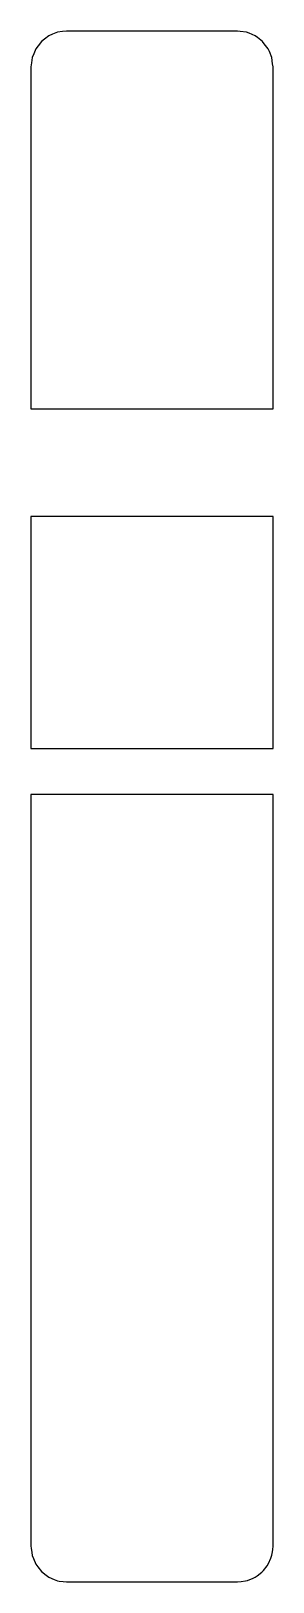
# Model space of a CAD drawing. Header units: metres. Extents: x 2.4 to 16, y -16 to 71.
import ezdxf

# ---------------------------------------------------------------- set-up
doc = ezdxf.new("R2010")
doc.units = ezdxf.units.M

msp = doc.modelspace()

# ---------------------------------------------------------------- linework, layer by layer
for p, q in [((3.163, 70.55), (2.986, 70.414)), ((3.4, 70.732), (3.163, 70.55)), ((3.606, 70.817), (3.4, 70.732)), ((3.882, 70.932), (3.606, 70.817)), ((4.179, 70.971), (3.882, 70.932)), ((4.4, 71), (4.179, 70.971)), ((11.163, 71), (4.4, 71)), ((13.214, 71), (11.163, 71)), ((14, 71), (13.214, 71)), ((14.157, 70.979), (14, 71)), ((14.518, 70.932), (14.157, 70.979)), ((14.664, 70.871), (14.518, 70.932)), ((15, 70.732), (14.664, 70.871)), ((15.126, 70.636), (15, 70.732)), ((15.414, 70.414), (15.126, 70.636)), ((2.553, 69.724), (2.468, 69.518)), ((2.668, 70), (2.553, 69.724)), ((2.804, 70.177), (2.668, 70)), ((2.986, 70.414), (2.804, 70.177)), ((15.511, 70.289), (15.414, 70.414)), ((15.732, 70), (15.511, 70.289)), ((15.793, 69.854), (15.732, 70)), ((15.932, 69.518), (15.793, 69.854)), ((2.429, 69.221), (2.4, 69)), ((2.4, 69), (2.4, 66.896)), ((2.468, 69.518), (2.429, 69.221)), ((15.979, 69.157), (15.932, 69.518)), ((16, 69), (15.979, 69.157)), ((16, 67.398), (16, 69)), ((16, 67.131), (16, 67.398)), ((16, 66.846), (16, 67.131)), ((2.4, 66.896), (2.4, 66.717)), ((2.4, 66.717), (2.4, 66.516)), ((2.4, 66.516), (2.4, 66.311)), ((2.4, 66.311), (2.4, 54.392)), ((16, 66.567), (16, 66.846)), ((16, 55.66), (16, 66.567)), ((16, 50.852), (16, 55.66)), ((2.4, 54.392), (2.4, 51.246)), ((2.4, 51.246), (2.4, 50.852)), ((2.4, 50.852), (2.4, 49.802)), ((16, 49.802), (16, 50.852)), ((16, 50.852), (16, 50.852)), ((2.4, 49.802), (6.524, 49.802)), ((6.524, 49.802), (16, 49.802)), ((11.876, 43.768), (2.4, 43.768)), ((2.4, 43.768), (2.4, 42.6)), ((16, 43.768), (11.876, 43.768)), ((16, 41.141), (16, 43.768)), ((2.4, 42.6), (2.4, 41.141)), ((2.4, 41.141), (2.4, 38.56)), ((16, 36.839), (16, 41.141)), ((2.4, 38.56), (2.4, 36.839)), ((2.4, 36.839), (2.4, 34.071)), ((16, 30.749), (16, 36.839)), ((2.4, 34.071), (2.4, 30.749)), ((2.4, 30.749), (11.964, 30.749)), ((11.964, 30.749), (16, 30.749)), ((16, 30.749), (16, 30.749)), ((6.436, 28.179), (2.4, 28.179)), ((2.4, 28.179), (2.4, 25.472)), ((16, 28.179), (6.436, 28.179)), ((16, 22.089), (16, 28.179)), ((2.4, 25.472), (2.4, 22.089)), ((2.4, 22.089), (2.4, 21.586)), ((16, 21.251), (16, 22.089)), ((2.4, 21.586), (2.4, 21.251)), ((2.4, 21.251), (2.4, 16.908)), ((16, 17.063), (16, 21.251)), ((2.4, 16.908), (2.4, 12.591)), ((16, 12.591), (16, 17.063)), ((16, 17.063), (16, 17.063)), ((2.4, 12.591), (2.4, 12.233)), ((2.4, 12.233), (2.4, 12.054)), ((16, 12.233), (16, 12.591)), ((16, 11.92), (16, 12.233)), ((2.4, 12.054), (2.4, 8.291)), ((16, 7.549), (16, 11.92)), ((2.4, 8.291), (2.4, 7.078)), ((2.4, 7.078), (2.4, 7.017)), ((2.4, 7.017), (2.4, 1.222)), ((16, 0.837), (16, 7.549)), ((2.4, 1.222), (2.4, 0.873)), ((2.4, 0.873), (2.4, 0.551)), ((2.4, 0.551), (2.4, 0.285)), ((2.4, 0.285), (2.4, -6.775)), ((16, -8.049), (16, 0.837)), ((2.4, -6.775), (2.4, -7.199)), ((2.4, -7.199), (2.4, -7.383)), ((2.4, -7.383), (2.4, -13.976)), ((16, -8.558), (16, -8.049)), ((16, -9.114), (16, -8.558)), ((16, -9.672), (16, -9.114)), ((16, -9.764), (16, -9.672)), ((16, -9.851), (16, -9.764)), ((16, -10.379), (16, -9.851)), ((16, -10.465), (16, -10.379)), ((16, -10.931), (16, -10.465)), ((16, -11.314), (16, -10.931)), ((16, -14), (16, -11.314)), ((2.4, -13.976), (2.4, -14)), ((2.4, -14), (2.407, -14.107)), ((2.407, -14.107), (2.446, -14.351)), ((2.446, -14.351), (2.468, -14.518)), ((2.468, -14.518), (2.539, -14.69)), ((2.539, -14.69), (2.668, -15)), ((15.753, -14.962), (15.879, -14.657)), ((15.879, -14.657), (15.936, -14.499)), ((15.936, -14.499), (15.952, -14.411)), ((15.952, -14.411), (15.971, -14.314)), ((15.971, -14.314), (15.99, -14.172)), ((15.99, -14.172), (16, -14)), ((2.668, -15), (2.781, -15.148)), ((2.781, -15.148), (2.986, -15.414)), ((2.986, -15.414), (3.253, -15.619)), ((3.253, -15.619), (3.401, -15.733)), ((14.998, -15.733), (15.103, -15.659)), ((15.103, -15.659), (15.375, -15.451)), ((15.375, -15.451), (15.467, -15.355)), ((15.467, -15.355), (15.672, -15.088)), ((15.672, -15.088), (15.753, -14.962)), ((3.401, -15.733), (3.711, -15.861)), ((3.711, -15.861), (3.882, -15.932)), ((3.882, -15.932), (3.986, -15.945)), ((3.986, -15.945), (4.201, -15.98)), ((4.201, -15.98), (4.4, -16)), ((4.4, -16), (10.651, -16)), ((10.651, -16), (14, -16)), ((14, -16), (14.219, -15.981)), ((14.219, -15.981), (14.46, -15.944)), ((14.46, -15.944), (14.567, -15.917)), ((14.567, -15.917), (14.892, -15.782)), ((14.892, -15.782), (14.998, -15.733))]:
    msp.add_line(p, q)

doc.saveas('drawing.dxf')
